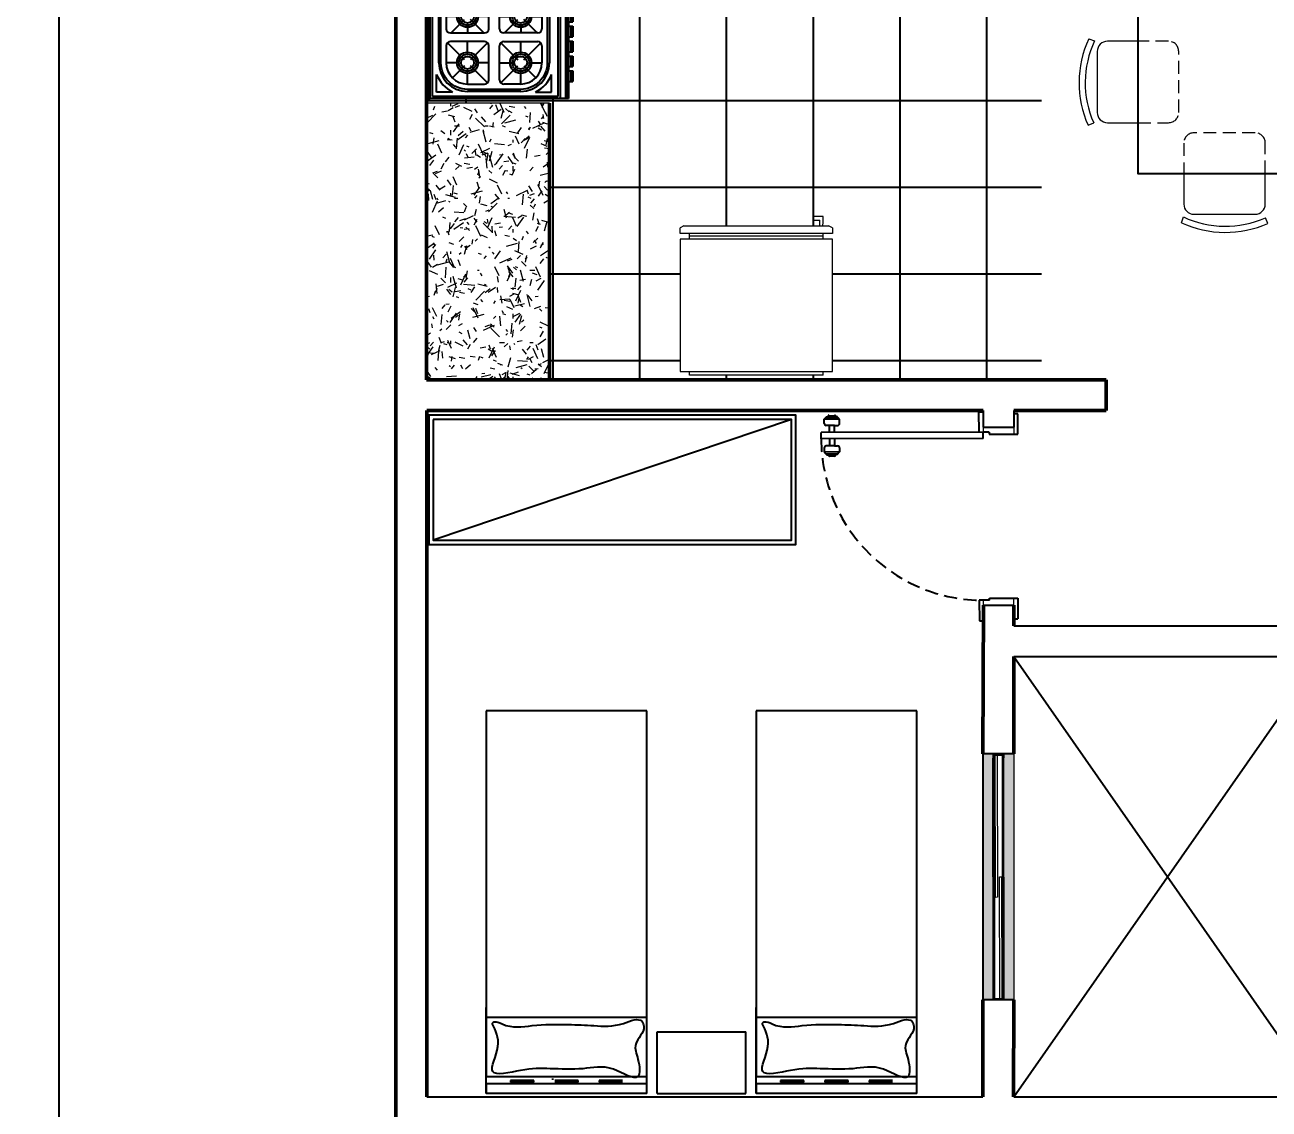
# Model space of a CAD drawing. Header units: centimetres. Extents: x -48696 to 156237, y -5617 to 29024.
# Drawn here: x 87753 to 88360, y 13308 to 13838 of the extents above; entities that cross this region are included whole.
import ezdxf

# ---------------------------------------------------------------- set-up
doc = ezdxf.new("R2010")
doc.units = ezdxf.units.CM
doc.linetypes.add('HIDDEN', pattern=[9.525, 6.35, -3.175])
for name, color, linetype in [('01', 1, 'Continuous'), ('ACESSORIOS', 2, 'Continuous'), ('COZINHA', 2, 'Continuous'), ('Hachuria - Moveis', 1, 'Continuous'), ('PAREDES', 5, 'Continuous'), ('Piso', 55, 'Continuous'), ('PN010', 1, 'Continuous'), ('PORTAS', 3, 'Continuous'), ('Portas-Projeção', 55, 'HIDDEN')]:
    doc.layers.add(name, color=color, linetype=linetype)
for name, color, linetype, lineweight in [('Hachura', 1, 'Continuous', 9), ('Moveis', 1, 'Continuous', 9), ('Parede Baixa', 5, 'Continuous', 50), ('Pilares Sub-solo', 7, 'Continuous', 70), ('Pisos Externos', 15, 'Continuous', 9), ('Portas - Janelas', 2, 'Continuous', 20)]:
    doc.layers.add(name, color=color, linetype=linetype, lineweight=lineweight)
doc.styles.add('Valéria', font='romantic.ttf', dxfattribs={"height": 10})
doc.dimstyles.new('Cota - 50', dxfattribs={"dimtxt": 10, "dimasz": 5, "dimexe": 10, "dimexo": 20, "dimgap": 5, "dimtad": 1, "dimtxsty": 'Valéria', "dimblk": 'DOT', "dimcen": 0, "dimclrd": 12, "dimclre": 12, "dimclrt": 2, "dimazin": 2, "dimtfac": 1, "dimtix": 1, "dimtmove": 0, "dimatfit": 3, "dimldrblk": 'DOT', "dimfxl": 1, "dimarcsym": 0})

# ---------------------------------------------------------------- blocks, each defined once
blk = doc.blocks.new('6-PL')
at = {"layer": 'COZINHA'}
h = blk.add_hatch(color=1, dxfattribs=at)
h.dxf.hatch_style = 1
h.paths.add_polyline_path([(-69, -3), (-69, -4), (-64, -4), (-64, -3)])
h.paths.add_polyline_path([(-17, -3), (-17, -4), (-12, -4), (-12, -3)])
at = {"layer": 'COZINHA', "color": 15}
for p, q in [((-79, -3), (-69, -3)), ((-79, -3), (-79, -4)), ((-64, -3), (-17, -3)), ((-12, -3), (-2, -3)), ((-2, -3), (-2, -4)), ((-76, -7), (-67.64, -7)), ((-76, -14.51), (-76, -7)), ((-5, -7), (-13.36, -7)), ((-5, -14.51), (-5, -7)), ((-76, -53.49), (-76, -61)), ((-5, -53.49), (-5, -61)), ((-76, -61), (-67.64, -61)), ((-5, -61), (-13.36, -61)), ((-2, -67.5), (-79, -67.5)), ((-2, -68.5), (-79, -68.5))]:
    blk.add_line(p, q, dxfattribs=at)
at = {"layer": 'COZINHA', "color": 1}
for p, q in [((-79, -4), (-2, -4)), ((-78, -5), (-3, -5)), ((-78, -64), (-78, -5)), ((-69, -3), (-64, -3)), ((-69, -3), (-69, -4)), ((-64, -3), (-64, -4)), ((-17, -3), (-12, -3)), ((-17, -3), (-17, -4)), ((-12, -3), (-12, -4)), ((-3, -5), (-3, -64)), ((-62.17, -8), (-18.83, -8)), ((-62.17, -17.5), (-62.17, -11.5)), ((-54.17, -11.5), (-62.17, -11.5)), ((-34.83, -11.5), (-46.17, -11.5)), ((-40.5, -17.5), (-40.5, -11.5)), ((-26.83, -11.5), (-18.83, -11.5)), ((-18.83, -17.5), (-18.83, -11.5)), ((-63.58, -20.09), (-69.24, -14.43)), ((-60.75, -20.09), (-52.75, -12.09)), ((-52.17, -29.5), (-52.17, -13.5)), ((-48.17, -13.5), (-48.17, -29.5)), ((-48.17, -13.83), (-41.91, -20.09)), ((-32.83, -13.83), (-39.09, -20.09)), ((-32.83, -29.5), (-32.83, -13.5)), ((-28.83, -29.5), (-28.83, -13.5)), ((-20.25, -20.09), (-28.25, -12.09)), ((-17.42, -20.09), (-11.76, -14.43)), ((-75.67, -46.5), (-75.67, -21.5)), ((-72.17, -21.5), (-72.17, -29.5)), ((-72.17, -21.5), (-66.17, -21.5)), ((-71.58, -30.91), (-63.58, -22.91)), ((-52.75, -30.91), (-60.75, -22.91)), ((-58.17, -21.5), (-52.17, -21.5)), ((-44.5, -21.5), (-48.17, -21.5)), ((-48.17, -29.17), (-41.91, -22.91)), ((-32.83, -29.17), (-39.09, -22.91)), ((-32.83, -21.5), (-36.5, -21.5)), ((-22.83, -21.5), (-28.83, -21.5)), ((-28.25, -30.91), (-20.25, -22.91)), ((-9.42, -30.91), (-17.42, -22.91)), ((-8.83, -21.5), (-14.83, -21.5)), ((-8.83, -21.5), (-8.83, -29.5)), ((-5.33, -21.5), (-5.33, -46.5)), ((-62.17, -31.5), (-62.17, -25.5)), ((-40.5, -31.5), (-40.5, -25.5)), ((-18.83, -31.5), (-18.83, -25.5)), ((-70.17, -31.5), (-54.17, -31.5)), ((-46.17, -31.5), (-34.83, -31.5)), ((-10.83, -31.5), (-26.83, -31.5)), ((-72.17, -46.5), (-72.17, -38.5)), ((-71.58, -37.09), (-63.58, -45.09)), ((-70.17, -36.5), (-54.17, -36.5)), ((-62.17, -36.5), (-62.17, -42.5)), ((-52.75, -37.09), (-60.75, -45.09)), ((-52.17, -38.5), (-52.17, -54.5)), ((-48.17, -54.5), (-48.17, -38.5)), ((-48.17, -38.83), (-41.91, -45.09)), ((-46.17, -36.5), (-34.83, -36.5)), ((-40.5, -36.5), (-40.5, -42.5)), ((-32.83, -38.83), (-39.09, -45.09)), ((-32.83, -38.5), (-32.83, -54.5)), ((-28.83, -38.5), (-28.83, -54.5)), ((-28.25, -37.09), (-20.25, -45.09)), ((-10.83, -36.5), (-26.83, -36.5)), ((-18.83, -36.5), (-18.83, -42.5)), ((-9.42, -37.09), (-17.42, -45.09)), ((-8.83, -46.5), (-8.83, -38.5)), ((-72.17, -46.5), (-66.17, -46.5)), ((-58.17, -46.5), (-52.17, -46.5)), ((-44.5, -46.5), (-48.17, -46.5)), ((-32.83, -46.5), (-36.5, -46.5)), ((-22.83, -46.5), (-28.83, -46.5)), ((-8.83, -46.5), (-14.83, -46.5)), ((-63.58, -47.91), (-69.24, -53.57)), ((-62.17, -50.5), (-62.17, -56.5)), ((-60.75, -47.91), (-52.75, -55.91)), ((-48.17, -54.17), (-41.91, -47.91)), ((-40.5, -50.5), (-40.5, -56.5)), ((-32.83, -54.17), (-39.09, -47.91)), ((-20.25, -47.91), (-28.25, -55.91)), ((-18.83, -50.5), (-18.83, -56.5)), ((-17.42, -47.91), (-11.76, -53.57)), ((-54.17, -56.5), (-62.17, -56.5)), ((-34.83, -56.5), (-46.17, -56.5)), ((-26.83, -56.5), (-18.83, -56.5)), ((-3, -64), (-78, -64)), ((-18.83, -60), (-62.17, -60)), ((-66, -70), (-71, -70)), ((-59, -70), (-64, -70)), ((-52, -70), (-57, -70)), ((-45, -70), (-50, -70)), ((-38, -70), (-43, -70)), ((-31, -70), (-36, -70)), ((-15, -70), (-10, -70))]:
    blk.add_line(p, q, dxfattribs=at)
at = {"layer": 'COZINHA', "color": 2}
for p, q in [((-79, -69), (-79, -4)), ((-2, -4), (-2, -69)), ((-2, -65), (-79, -65)), ((-2, -69), (-79, -69)), ((-71, -69), (-71, -71)), ((-66, -69), (-66, -71)), ((-64, -69), (-64, -71)), ((-64, -69), (-64, -71)), ((-59, -69), (-59, -71)), ((-57, -69), (-57, -71)), ((-52, -69), (-52, -71)), ((-50, -69), (-50, -71)), ((-45, -69), (-45, -71)), ((-43, -69), (-43, -71)), ((-38, -69), (-38, -71)), ((-36, -69), (-36, -71)), ((-31, -69), (-31, -71)), ((-15, -69), (-15, -71)), ((-10, -69), (-10, -71)), ((-66, -71), (-71, -71)), ((-59, -71), (-64, -71)), ((-52, -71), (-57, -71)), ((-45, -71), (-50, -71)), ((-38, -71), (-43, -71)), ((-31, -71), (-36, -71)), ((-15, -71), (-10, -71))]:
    blk.add_line(p, q, dxfattribs=at)
at = {"layer": 'COZINHA', "color": 15}
blk.add_lwpolyline([(-62.17, -59, -0.414214), (-74.67, -46.5), (-74.67, -21.5, -0.414214), (-62.17, -9), (-18.83, -9, -0.414214), (-6.33, -21.5), (-6.33, -46.5, -0.414214), (-18.83, -59)], format="xyb", close=True, dxfattribs=at)
for centre in [(-62.17, -21.5), (-40.5, -21.5), (-18.83, -21.5), (-62.17, -46.5), (-40.5, -46.5), (-18.83, -46.5)]:
    blk.add_circle(centre, 5, dxfattribs=at)
at = {"layer": 'COZINHA', "color": 1}
for centre, radius in [((-62.17, -21.5), 4), ((-40.5, -21.5), 4), ((-18.83, -21.5), 4), ((-62.17, -21.5), 3), ((-40.5, -21.5), 3), ((-18.83, -21.5), 3), ((-62.17, -46.5), 4), ((-62.17, -46.5), 3), ((-40.5, -46.5), 4), ((-40.5, -46.5), 3), ((-18.83, -46.5), 4), ((-18.83, -46.5), 3)]:
    blk.add_circle(centre, radius, dxfattribs=at)
at = {"layer": 'COZINHA', "color": 15}
for centre, start, end in [((-62.17, -21.5), 110.69354, 153.18568), ((-18.83, -21.5), 26.81432, 69.30646), ((-62.17, -46.5), 206.81432, 249.30646), ((-18.83, -46.5), 290.69354, 333.18568)]:
    blk.add_arc(centre, 15.5, start, end, dxfattribs=at)
at = {"layer": 'COZINHA', "color": 1}
for centre, radius, start, end in [((-62.17, -21.5), 13.5, 90, 180), ((-62.17, -21.5), 10, 90, 180), ((-54.17, -13.5), 2, 0, 90), ((-46.17, -13.5), 2, 90, 180), ((-34.83, -13.5), 2, 0, 90), ((-26.83, -13.5), 2, 90, 180), ((-18.83, -21.5), 13.5, 0, 90), ((-18.83, -21.5), 10, 0, 90), ((-70.17, -29.5), 2, 180, 270), ((-54.17, -29.5), 2, 270, 0), ((-46.17, -29.5), 2, 180, 270), ((-34.83, -29.5), 2, 270, 0), ((-26.83, -29.5), 2, 180, 270), ((-10.83, -29.5), 2, 270, 0), ((-70.17, -38.5), 2, 90, 180), ((-54.17, -38.5), 2, 0, 90), ((-46.17, -38.5), 2, 90, 180), ((-34.83, -38.5), 2, 0, 90), ((-26.83, -38.5), 2, 90, 180), ((-10.83, -38.5), 2, 0, 90), ((-62.17, -46.5), 13.5, 180, 270), ((-62.17, -46.5), 10, 180, 270), ((-18.83, -46.5), 13.5, 270, 0), ((-18.83, -46.5), 10, 270, 0), ((-54.17, -54.5), 2, 270, 0), ((-46.17, -54.5), 2, 180, 270), ((-34.83, -54.5), 2, 270, 0), ((-26.83, -54.5), 2, 180, 270)]:
    blk.add_arc(centre, radius, start, end, dxfattribs=at)
blk = doc.blocks.new('Fogão 6 Planta 04')
at = {"layer": 'PAREDES', "xscale": -1}
blk.add_blockref('6-PL', (340.76, 314.37), dxfattribs=at)
blk = doc.blocks.new('gel')
at = {"layer": 'Hachura'}
for p, q in [((33208.79, 7048.49), (33127.79, 7048.49)), ((33127.79, 7048.49), (33127.79, 6977.99)), ((33132.79, 7050.49), (33203.79, 7050.49)), ((33132.79, 7050.49), (33132.79, 7048.49)), ((33203.79, 7050.49), (33203.79, 7048.49)), ((33208.79, 7039.49), (33208.79, 7048.49)), ((33208.79, 6977.99), (33208.79, 7039.49)), ((33127.79, 6977.99), (33132.79, 6977.99)), ((33127.79, 6971.99), (33127.79, 6974.99)), ((33127.79, 6974.99), (33208.79, 6974.99)), ((33132.79, 6977.99), (33203.79, 6977.99)), ((33132.79, 6977.99), (33132.79, 6974.99)), ((33132.79, 6976.49), (33203.79, 6976.49)), ((33203.79, 6977.99), (33208.79, 6977.99)), ((33203.79, 6977.99), (33203.79, 6974.99)), ((33208.79, 6974.99), (33208.79, 6971.99)), ((33127.79, 6971.99), (33129.79, 6970.99)), ((33206.79, 6970.99), (33129.79, 6970.99)), ((33132.79, 6965.99), (33137.79, 6965.99)), ((33134.51, 6970.99), (33134.51, 6967.99)), ((33137.79, 6967.99), (33134.51, 6967.99)), ((33137.79, 6967.99), (33137.79, 6965.99)), ((33206.79, 6970.99), (33208.79, 6971.99))]:
    blk.add_line(p, q, dxfattribs=at)
blk.add_lwpolyline([(33132.81, 6970.99), (33132.79, 6968.99), (33132.79, 6965.99)], dxfattribs=at)
blk = doc.blocks.new('_Dot')
at = {"color": 0, "linetype": 'ByBlock', "lineweight": -2}
blk.add_line((-0.5, 0), (-1, 0), dxfattribs=at)
at = {"color": 0, "linetype": 'ByBlock', "const_width": 0.5}
blk.add_lwpolyline([(-0.25, 0, 1), (0.25, 0, 1)], format="xyb", close=True, dxfattribs=at)
blk = doc.blocks.new('*D1523')
at = {"color": 12, "lineweight": -2, "transparency": 16777216}
for p, q in [((87914.36, 14431.46), (87760.1, 14431.46)), ((87770.1, 11935.91), (87770.1, 14426.46)), ((87905.4, 11930.91), (87760.1, 11930.91))]:
    blk.add_line(p, q, dxfattribs=at)
at = {"layer": 'Defpoints', "color": 0, "transparency": 16777216}
for p in [(87770.1, 14431.46), (87934.36, 14431.46), (87925.4, 11930.91)]:
    blk.add_point(p, dxfattribs=at)
at = {"color": 12, "lineweight": -2, "transparency": 16777216, "xscale": 5, "yscale": 5, "zscale": 5}
for p, rotation in [((87770.1, 14431.46), 90), ((87770.1, 11930.91), 270)]:
    blk.add_blockref('_Dot', p, dxfattribs=dict(at, rotation=rotation))
at = {"color": 2, "transparency": 16777216, "insert": (87759.91, 13181.19), "char_height": 10, "attachment_point": 5, "rotation": 90, "style": 'Valéria'}
blk.add_mtext('2500', dxfattribs=at)
blk = doc.blocks.new('cad')
at = {"layer": 'Moveis', "linetype": 'HIDDEN'}
for p, q in [((48722.25, 6110.68), (48722.25, 6095.68)), ((48757.25, 6115.68), (48727.25, 6115.68)), ((48762.25, 6095.68), (48762.25, 6110.68))]:
    blk.add_line(p, q, dxfattribs=at)
at = {"layer": 'Moveis'}
for p, q in [((48722.25, 6095.68), (48722.25, 6080.68)), ((48762.25, 6080.68), (48762.25, 6095.68)), ((48721.06, 6071.53), (48722.05, 6074.38)), ((48727.25, 6075.68), (48757.25, 6075.68)), ((48763.54, 6071.19), (48762.31, 6073.93))]:
    blk.add_line(p, q, dxfattribs=at)
at = {"layer": 'Moveis', "linetype": 'HIDDEN'}
for centre, start, end in [((48727.25, 6110.68), 90, 180), ((48757.25, 6110.68), 0, 90)]:
    blk.add_arc(centre, 5, start, end, dxfattribs=at)
at = {"layer": 'Moveis'}
for centre, radius, start, end in [((48727.25, 6080.68), 5, 180, 270), ((48757.25, 6080.68), 5, 270, 0), ((48742.67, 6118.15), 48.39, 244.77162, 293.94946), ((48742.67, 6118.15), 51.39, 245.13103, 293.96091)]:
    blk.add_arc(centre, radius, start, end, dxfattribs=at)

msp = doc.modelspace()

# ---------------------------------------------------------------- hatches: boundary and pattern name
at = {"layer": 'Hachura', "transparency": 33554687}
h = msp.add_hatch(dxfattribs=at)
h.set_pattern_fill('TEXTURED', color=55, scale=40, angle=270, pattern_type=2)
h.set_pattern_definition([(270, (104620.072, 654.597), (30.4, -17.6), [1.6, -26.8, 1.2, -11.6, 2.4, -28.4]), (275, (104634.472, 672.597), (31.09103, -15.750172), [3.2, -26.8, 2.4, -11.6, 4.8, -28.4]), (280, (104636.472, 662.197), (38.045905, -10.75682), [2.8, -6.8, 3.6, -21.2, 2, -26.4]), (285, (104640.072, 669.397), (35.95474, -9.00093), [5.6, -6.8, 6, -21.2, 4.4, -26.4]), (290, (104623.672, 666.197), (29.4635, -17.796127), [3.2, -22, 2.8, -16.4, 2, -12.8]), (295, (104618.072, 660.597), (29.161135, -19.944628), [4.4, -22, 5.6, -16.4, 4.8, -12.8]), (300, (104621.272, 654.597), (33.873582, 2.929234), [2, -13.2, 1.6, -19.6, 1.2, -26]), (305, (104606.872, 672.597), (39.68401, -2.976477), [4.4, -13.2, 3.2, -19.6, 2.4, -26]), (310, (104630.072, 665.797), (28.84938, -4.511456), [1.6, -17.6, 1.2, -11.2, 3.2, -20.4]), (315, (104615.672, 665.797), (39.315137, 8.20244), [3.2, -17.6, 2.4, -11.2, 6, -20.4]), (320, (104615.672, 659.797), (31.431133, 10.699715), [0.8, -14.8, 2, -24.4, 2.4, -12.4]), (330, (104618.472, 658.597), (29.827688, 13.26307), [2, -16.4, 0.8, -19.2, 1.6, -14.8]), (335, (104618.472, 672.997), (41.609064, 9.726552), [4.4, -16.4, 1.6, -19.2, 3.2, -14.8]), (340, (104613.672, 662.997), (28.744913, 14.652303), [1.2, -7.6, 2.4, -12.8, 1.6, -17.6]), (345, (104610.072, 677.397), (31.08549, 31.01116), [2.4, -7.6, 4.8, -12.8, 3.2, -17.6]), (350, (104637.272, 660.997), (21.962593, 27.808713), [2.8, -17.6, 1.2, -20.8, 2.4, -19.6]), (355, (104608.472, 657.397), (19.76909, 33.20336), [5.6, -17.6, 2.4, -20.8, 4.8, -19.6]), (360, (104620.072, 658.597), (14.8, 35.2), [2.4, -12.4, 1.6, -24.4, 0.8, -24.8]), (5, (104634.472, 672.997), (26.021003, 37.611), [4.8, -12.4, 1.6, -24.4, 1.6, -24.8]), (10, (104632.472, 664.997), (19.352705, 33.06286), [2.8, -15.6, 2.4, -12.8, 2.8, -29.2]), (15, (104639.672, 657.797), (16.397444, 34.623746), [5.6, -15.6, 4.8, -12.8, 5.6, -29.2]), (20, (104609.672, 667.797), (10.892152, 32.058712), [3.2, -10.4, 1.6, -21.2, 2.4, -23.2]), (25, (104609.672, 646.197), (8.056603, 32.886033), [6, -10.4, 3.2, -21.2, 4.8, -23.2]), (30, (104614.472, 678.597), (3.79897, 38.219993), [2, -26.8, 2.4, -12.4, 2.8, -16.4]), (35, (104618.072, 674.997), (1.337493, 43.41948), [4.4, -26.8, 4.8, -12.4, 5.6, -16.4]), (40, (104605.672, 669.797), (9.502144, 37.21437), [1.2, -8.8, 1.6, -17.2, 3.2, -22.4]), (45, (104609.272, 666.197), (6.22254, 42.992092), [2.4, -8.8, 3.2, -17.2, 6, -22.4]), (50, (104637.672, 681.797), (-4.560758, 29.412914), [2.4, -14.4, 2.8, -12.4, 1.6, -16.8]), (55, (104612.472, 665.797), (-10.055855, 30.968367), [4.8, -14.4, 5.6, -12.4, 3.2, -16.8]), (60, (104603.272, 648.597), (-16.1023, 27.309996), [1.6, -11.2, 3.2, -24.8, 2.8, -22.8]), (65, (104625.272, 652.197), (-13.856973, 35.59079), [3.2, -11.2, 6, -24.8, 5.6, -22.8]), (70, (104625.672, 674.997), (-21.65716, 31.720143), [2.4, -16.8, 2, -15.2, 1.6, -24.4]), (75, (104611.272, 678.597), (-26.884924, 34.120974), [4.8, -16.8, 4.4, -15.2, 3.2, -24.4]), (80, (104616.072, 672.597), (-22.549755, 28.75254), [3.6, -13.2, 2.4, -18, 3.2, -17.6]), (85, (104634.072, 654.597), (-32.1425, 27.30531), [4.4, -13.2, 4.8, -18, 5.2, -17.6])])
h.paths.add_polyline_path([(88009.27935, 13799.30399), (87949.27935, 13799.30399), (87949.27935, 13664.3754), (88009.24011, 13664.3754)])
at = {"layer": 'Piso'}
h = msp.add_hatch(dxfattribs=at)
h.set_pattern_fill('ANSI37', color=256, scale=13.33333, angle=45)
h.paths.add_polyline_path([(88249.33608, 13994.37835), (88239.33608, 13994.37835), (88239.33608, 13994.38644), (88230.34988, 13994.39692), (88230.34974, 13994.28075), (88229.34974, 13994.28192), (88229.34988, 13994.39809), (88159.33608, 13994.78763), (88159.33608, 13994.47663), (88143.2861, 13994.47663), (88143.2861, 13934.46558), (88009.31865, 13934.46558), (88009.30411, 13884.46558), (87949.30411, 13884.46558), (87949.27935, 13799.30399), (88009.27935, 13799.30399), (88009.24011, 13664.3754), (88249.33608, 13664.3754)])
h.paths.add_polyline_path([(88020.63928, 13846.24091), (88018.56328, 13846.24091), (88018.56328, 13844.16491), (88020.63928, 13844.16491), (88020.63928, 13838.97491), (88018.56328, 13838.97491), (88018.56328, 13836.89891), (88020.63928, 13836.89891), (88020.63928, 13831.70891), (88018.56328, 13831.70891), (88018.56328, 13829.63291), (88020.63928, 13829.63291), (88020.63928, 13824.44291), (88018.56328, 13824.44291), (88018.56328, 13822.36691), (88020.63928, 13822.36691), (88020.63928, 13817.17691), (88018.56328, 13817.17691), (88018.56328, 13815.10091), (88020.63928, 13815.10091), (88020.63928, 13809.91091), (88018.56328, 13809.91091), (88018.56328, 13801.60691), (87951.09328, 13801.60691), (87950.05528, 13801.60691), (87950.05528, 13811.98691), (87950.05528, 13817.17691), (87950.05528, 13865.96291), (87950.05528, 13871.15291), (87950.05528, 13881.53291), (87951.09328, 13881.53291), (88018.56328, 13881.53291), (88018.56328, 13873.22891), (88020.63928, 13873.22891), (88020.63928, 13868.03891), (88018.56328, 13868.03891), (88018.56328, 13851.43091), (88020.63928, 13851.43091)], flags=16)
h.paths.add_polyline_path([(88013.37328, 13802.64491), (87952.13128, 13802.64491), (87952.13128, 13880.49491), (88013.37328, 13880.49491)], flags=0)
h.paths.add_polyline_path([(88009.22128, 13819.07991, -0.414213562), (87995.20828, 13805.06691), (87969.25828, 13805.06691, -0.414213562), (87955.24528, 13819.07991), (87955.24528, 13864.05991, -0.414213562), (87969.25828, 13878.07291), (87995.20828, 13878.07291, -0.414213562), (88009.22128, 13864.05991)], flags=0)
h.paths.add_polyline_path([(88008.18328, 13819.07991, -0.414213562), (87995.20828, 13806.10491), (87969.25828, 13806.10491, -0.414213562), (87956.28328, 13819.07991), (87956.28328, 13864.05991, -0.414213562), (87969.25828, 13877.03491), (87995.20828, 13877.03491, -0.414213562), (88008.18328, 13864.05991)], flags=0)
h.paths.add_polyline_path([(88010.25928, 13869.74527, 0.187561065), (88002.46603, 13878.41891), (88010.25928, 13878.41891)], flags=0)
h.paths.add_polyline_path([(88005.58828, 13847.45191), (88005.58828, 13835.68791, -0.414213562), (88003.51228, 13833.61191), (87986.90428, 13833.61191, -0.414213562), (87984.82828, 13835.68791), (87984.82828, 13847.45191, -0.414213562), (87986.90428, 13849.52791), (88003.51228, 13849.52791, -0.414213562)], flags=0)
h.paths.add_polyline_path([(88000.39828, 13841.56991, -1), (87990.01828, 13841.56991, -1)], flags=0)
h.paths.add_polyline_path([(87999.36028, 13841.56991, -1), (87991.05628, 13841.56991, -1)], flags=0)
h.paths.add_polyline_path([(88005.58828, 13855.75591, -0.414213562), (88003.51228, 13853.67991), (87986.90428, 13853.67991, -0.414213562), (87984.82828, 13855.75591), (87984.82828, 13872.36391, -0.414213562), (87986.90428, 13874.43991), (87995.20828, 13874.43991, -0.414213562), (88005.58828, 13864.05991)], flags=0)
h.paths.add_polyline_path([(87990.01828, 13864.05991, -1), (88000.39828, 13864.05991, -1)], flags=0)
h.paths.add_polyline_path([(87991.05628, 13864.05991, -1), (87999.36028, 13864.05991, -1)], flags=0)
h.paths.add_polyline_path([(87992.09428, 13864.05991, -1), (87998.32228, 13864.05991, -1)], flags=0)
h.paths.add_polyline_path([(88010.25928, 13813.39455), (88010.25928, 13804.72091), (88002.46603, 13804.72091, 0.187561065)], flags=0)
h.paths.add_polyline_path([(88005.58828, 13827.38391), (88005.58828, 13819.07991, -0.414213562), (87995.20828, 13808.69991), (87986.90428, 13808.69991, -0.414213562), (87984.82828, 13810.77591), (87984.82828, 13827.38391, -0.414213562), (87986.90428, 13829.45991), (88003.51228, 13829.45991, -0.414213562)], flags=0)
h.paths.add_polyline_path([(88000.39828, 13819.07991, -1), (87990.01828, 13819.07991, -1)], flags=0)
h.paths.add_polyline_path([(87999.36028, 13819.07991, -1), (87991.05628, 13819.07991, -1)], flags=0)
h.paths.add_polyline_path([(87998.32228, 13819.07991, -1), (87992.09428, 13819.07991, -1)], flags=0)
h.paths.add_polyline_path([(87998.32228, 13841.56991, -1), (87992.09428, 13841.56991, -1)], flags=0)
h.paths.add_polyline_path([(88138.10007, 13744.02005), (88142.68341, 13744.02005), (88142.68341, 13741.27005), (88142.66746, 13739.43672), (88145.43341, 13739.43672), (88147.26674, 13738.52005), (88147.26674, 13735.77005), (88142.68341, 13735.77005), (88142.68341, 13733.02005), (88147.26674, 13733.02005), (88147.26674, 13668.39505), (88142.68341, 13668.39505), (88142.68341, 13666.56172), (88077.60007, 13666.56172), (88077.60007, 13668.39505), (88073.01674, 13668.39505), (88073.01674, 13676.64505), (88073.01674, 13733.02005), (88077.60007, 13733.02005), (88077.60007, 13735.77005), (88073.01674, 13735.77005), (88073.01674, 13738.52005), (88074.85007, 13739.43672), (88141.11151, 13739.43672), (88141.11151, 13742.18672), (88138.10007, 13742.18672)], flags=16)
h.paths.add_polyline_path([(87979.63828, 13847.45191), (87979.63828, 13835.68791, -0.414213562), (87977.56228, 13833.61191), (87960.95428, 13833.61191, -0.414213562), (87958.87828, 13835.68791), (87958.87828, 13847.45191, -0.414213562), (87960.95428, 13849.52791), (87977.56228, 13849.52791, -0.414213562)], flags=0)
h.paths.add_polyline_path([(87974.44828, 13841.56991, -1), (87964.06828, 13841.56991, -1)], flags=0)
h.paths.add_polyline_path([(87973.41028, 13841.56991, -1), (87965.10628, 13841.56991, -1)], flags=0)
h.paths.add_polyline_path([(87979.63828, 13855.75591, -0.414213562), (87977.56228, 13853.67991), (87960.95428, 13853.67991, -0.414213562), (87958.87828, 13855.75591), (87958.87828, 13864.05991, -0.414213562), (87969.25828, 13874.43991), (87977.56228, 13874.43991, -0.414213562), (87979.63828, 13872.36391)], flags=0)
h.paths.add_polyline_path([(87964.06828, 13864.05991, -1), (87974.44828, 13864.05991, -1)], flags=0)
h.paths.add_polyline_path([(87965.10628, 13864.05991, -1), (87973.41028, 13864.05991, -1)], flags=0)
h.paths.add_polyline_path([(87966.14428, 13864.05991, -1), (87972.37228, 13864.05991, -1)], flags=0)
h.paths.add_polyline_path([(87979.63828, 13827.38391), (87979.63828, 13810.77591, -0.414213562), (87977.56228, 13808.69991), (87969.25828, 13808.69991, -0.414213562), (87958.87828, 13819.07991), (87958.87828, 13827.38391, -0.414213562), (87960.95428, 13829.45991), (87977.56228, 13829.45991, -0.414213562)], flags=0)
h.paths.add_polyline_path([(87974.44828, 13819.07991, -1), (87964.06828, 13819.07991, -1)], flags=0)
h.paths.add_polyline_path([(87973.41028, 13819.07991, -1), (87965.10628, 13819.07991, -1)], flags=0)
h.paths.add_polyline_path([(87972.37228, 13819.07991, -1), (87966.14428, 13819.07991, -1)], flags=0)
h.paths.add_polyline_path([(87972.37228, 13841.56991, -1), (87966.14428, 13841.56991, -1)], flags=0)
h.paths.add_polyline_path([(87962.00052, 13878.41891, 0.187561065), (87954.20728, 13869.74527), (87954.20728, 13878.41891)], flags=0)
h.paths.add_polyline_path([(87962.00052, 13804.72091), (87954.20728, 13804.72091), (87954.20728, 13813.39455, 0.187561065)], flags=0)
at = {"layer": 'Pisos Externos'}
h = msp.add_hatch(dxfattribs=at)
h.set_pattern_fill('AR-SAND', color=256, scale=0.05, angle=225.08857545)
h.set_pattern_definition([(262.5885755, (95098.112, -50698.0332), (1.78949214, -1.67100301), [0, -1.9304, 0, -2.159, 0, -2.06375]), (232.5885755, (95098.112, -50698.033), (0.95142842, -4.12219834), [0, -1.0414, 0, -1.7399, 0, -0.66675]), (192.5885755, (95099.2148, -50696.9269), (-2.78716461, -2.80597368), [0, -0.635, 0, -2.286, 0, -2.9845]), (182.5885755, (95099.2148, -50696.927), (-1.90601143, -3.49070464), [0, -0.3175, 0, -1.4986, 0, -1.7145])])
h.paths.add_polyline_path([(88220.70834, 13481.7679), (88220.89385, 13361.76804), (88225.89384, 13361.77577), (88225.89075, 13363.77577), (88225.71142, 13479.77563), (88225.70833, 13481.77562)])
h.paths.add_polyline_path([(88230.70833, 13481.78335), (88230.71142, 13479.78336), (88230.89075, 13363.7835), (88230.89384, 13361.7835), (88235.89383, 13361.79123), (88235.70832, 13481.79108)])

# ---------------------------------------------------------------- linework, layer by layer
at = {"color": 5}
for p, q in [((88220.77229, 13649.3754), (88220.77229, 13641.27746)), ((88235.77229, 13649.3754), (88235.77229, 13641.27746)), ((88220.76997, 13641.29398), (88235.77229, 13641.28962)), ((88220.77229, 13554.29398), (88235.70832, 13554.28964)), ((88220.76939, 13544.29398), (88220.77229, 13544.29398)), ((88235.70832, 13544.28964), (88385.70832, 13544.24602)), ((88220.76502, 13529.29398), (88220.77229, 13529.29398)), ((88235.70832, 13529.28963), (88385.70832, 13529.24602)), ((88235.70832, 13481.79108), (88220.67733, 13481.7936)), ((88235.68822, 13361.79109), (88220.67733, 13361.7936)), ((87949.35064, 13314.46555), (88220.70832, 13314.38664)), ((88235.70832, 13314.38413), (88385.7057, 13314.34051))]:
    msp.add_line(p, q, dxfattribs=at)
at = {"layer": '01'}
for p, q in [((88061.74219, 13346.07524), (88105.05685, 13346.07524)), ((88061.74219, 13316.07524), (88105.05685, 13316.07524))]:
    msp.add_line(p, q, dxfattribs=at)
at = {"layer": 'ACESSORIOS'}
for p, q in [((88218.7586, 13648.74325), (88220.77229, 13648.74325)), ((88237.7604, 13647.76886), (88235.77229, 13647.76886))]:
    msp.add_line(p, q, dxfattribs=at)
at = {"layer": 'Hachura'}
for points in [[(88227.7091, 13481.27872), (88227.81655, 13411.7788), (88226.81655, 13411.77725), (88226.7091, 13481.27717)], [(88228.89307, 13362.28041), (88228.80108, 13421.78033), (88229.80108, 13421.78188)], [(88229.80108, 13421.78188), (88229.89307, 13362.28195)]]:
    msp.add_lwpolyline(points, dxfattribs=at)
at = {"layer": 'Hachuria - Moveis'}
for p, q in [((87978.3663, 13502.74256), (87978.34325, 13324.25703)), ((88056.7663, 13502.73241), (87978.3663, 13502.74256)), ((88056.74219, 13316.07589), (88056.7663, 13502.73241)), ((88110.08029, 13502.74191), (88110.05724, 13324.25638)), ((88188.48029, 13502.73176), (88110.08029, 13502.74191)), ((88188.45618, 13316.07524), (88188.48029, 13502.73176)), ((88225.70833, 13481.77562), (88225.71142, 13479.77563)), ((88226.2091, 13481.2764), (88230.2091, 13481.28258)), ((88226.2091, 13481.2764), (88226.21142, 13479.7764)), ((88230.2091, 13481.28258), (88230.21142, 13479.78258)), ((88230.70833, 13481.78335), (88230.71142, 13479.78336)), ((88226.21142, 13479.7764), (88225.71142, 13479.77563)), ((88230.21142, 13479.78258), (88230.71142, 13479.78336)), ((88226.39075, 13363.77654), (88225.89075, 13363.77577)), ((88225.89384, 13361.77577), (88225.89075, 13363.77577)), ((88226.39307, 13362.27654), (88226.39075, 13363.77654)), ((88226.39307, 13362.27654), (88230.39307, 13362.28272)), ((88230.39075, 13363.78272), (88230.89075, 13363.7835)), ((88230.39307, 13362.28272), (88230.39075, 13363.78272)), ((88230.89384, 13361.7835), (88230.89075, 13363.7835)), ((87978.34286, 13316.07589), (87978.34286, 13358.07589)), ((87978.34709, 13353.32524), (88056.747, 13353.31738)), ((88110.05685, 13316.07524), (88110.05685, 13358.07524)), ((88110.06108, 13353.32459), (88188.46099, 13353.31673)), ((88061.74219, 13316.07524), (88061.74607, 13346.07524)), ((88105.05685, 13316.07524), (88105.05685, 13346.07524)), ((87978.34325, 13320.73393), (87978.3437, 13324.25703)), ((88056.74371, 13324.25703), (87978.3437, 13324.25703)), ((88110.05724, 13320.73329), (88110.0577, 13324.25638)), ((88188.4577, 13324.25638), (88110.0577, 13324.25638)), ((87978.34325, 13320.73393), (87978.34286, 13316.07589)), ((88056.74325, 13320.73393), (87978.34325, 13320.73393)), ((88001.62025, 13322.31035), (87990.15527, 13322.31035)), ((88001.62025, 13321.65188), (87990.15527, 13321.65188)), ((88023.27619, 13322.31035), (88011.81122, 13322.31035)), ((88023.27619, 13321.65188), (88011.81122, 13321.65188)), ((88044.9322, 13322.31035), (88033.46723, 13322.31035)), ((88044.9322, 13321.65188), (88033.46723, 13321.65188)), ((88110.05724, 13320.73329), (88110.05685, 13316.07524)), ((88188.45724, 13320.73329), (88110.05724, 13320.73329)), ((88133.33424, 13322.3097), (88121.86926, 13322.3097)), ((88133.33424, 13321.65124), (88121.86926, 13321.65124)), ((88154.99018, 13322.3097), (88143.52521, 13322.3097)), ((88154.99018, 13321.65124), (88143.52521, 13321.65124)), ((88176.64619, 13322.3097), (88165.18122, 13322.3097)), ((88176.64619, 13321.65124), (88165.18122, 13321.65124)), ((88056.74286, 13316.07589), (87978.34286, 13316.07589)), ((88188.45685, 13316.07524), (88110.05685, 13316.07524))]:
    msp.add_line(p, q, dxfattribs=at)
for points in [[(87950.42835, 13647.11722), (87950.42835, 13583.91722), (88129.49502, 13583.91722), (88129.49502, 13647.11722)], [(87952.53502, 13645.01055), (87952.53502, 13586.02389), (88127.38835, 13586.02389), (88127.38835, 13645.01055)]]:
    msp.add_lwpolyline(points, close=True, dxfattribs=at)
for points in [[(88010.79688, 13323.33448), (88010.79688, 13322.67601)], [(87990.15527, 13322.31035), (87990.15527, 13321.65188)], [(88001.62025, 13321.65188), (88001.62025, 13322.31035)], [(88023.27619, 13321.65188), (88023.27619, 13322.31035)], [(88033.46723, 13322.31035), (88033.46723, 13321.65188)], [(88121.86926, 13322.3097), (88121.86926, 13321.65124)], [(88133.33424, 13321.65124), (88133.33424, 13322.3097)], [(88143.52521, 13322.3097), (88143.52521, 13321.65124)], [(88154.99018, 13321.65124), (88154.99018, 13322.3097)], [(88165.18122, 13322.3097), (88165.18122, 13321.65124)]]:
    msp.add_lwpolyline(points, dxfattribs=at)
for points in [[(87981.28339, 13350.28465), (87984.11746, 13338.93628), (87981.56675, 13326.73743), (87995.17173, 13327.30488), (88009.62724, 13328.15606), (88025.50001, 13328.15606), (88040.52225, 13327.87234), (88052.42706, 13324.25703), (88052.42706, 13332.69499), (88051.29316, 13340.07118), (88055.26158, 13348.86602), (88054.41104, 13351.13583), (88045.34076, 13350.28465), (88030.88524, 13349.14974), (88018.41416, 13349.7172), (88000.84077, 13349.14974), (87986.10189, 13350.00092), (87982.30795, 13350.96291), (87981.28339, 13350.28465)], [(88112.99738, 13350.284), (88115.83145, 13338.93563), (88113.28074, 13326.73678), (88126.88572, 13327.30424), (88141.34123, 13328.15542), (88157.21401, 13328.15542), (88172.23624, 13327.87169), (88184.14105, 13324.25638), (88184.14105, 13332.69434), (88183.00715, 13340.07054), (88186.97557, 13348.86537), (88186.12503, 13351.13519), (88177.05475, 13350.284), (88162.59924, 13349.1491), (88150.12815, 13349.71655), (88132.55476, 13349.1491), (88117.81588, 13350.00028), (88114.02194, 13350.96227), (88112.99738, 13350.284)]]:
    msp.add_spline(points, degree=3, dxfattribs=at)
at = {"layer": 'Parede Baixa'}
for p, q in [((87934.35064, 14169.4681), (87934.35064, 12324.46978)), ((87949.3361, 13994.46558), (87949.24011, 13664.3754)), ((88280.77229, 13664.3754), (87949.24011, 13664.3754)), ((88280.77229, 13664.3754), (88280.77229, 13649.29108)), ((87949.35064, 13649.3754), (87949.35064, 13314.46555)), ((88220.77229, 13649.3754), (87949.35064, 13649.3754)), ((88235.77229, 13649.29108), (88280.77229, 13649.29108)), ((88220.67733, 13481.7936), (88220.93136, 13554.29393)), ((88235.70832, 13554.28964), (88235.70832, 13544.28964)), ((88235.70832, 13529.28963), (88235.70832, 13481.79108)), ((88220.70832, 13361.7936), (88220.69454, 13314.38665)), ((88235.68822, 13361.79109), (88235.67443, 13314.38414))]:
    msp.add_line(p, q, dxfattribs=at)
at = {"layer": 'Parede Baixa', "color": 2}
msp.add_line((88009.27935, 13799.30399), (88009.24011, 13664.3754), dxfattribs=at)
at = {"layer": 'Piso'}
for p, q in [((88127.38835, 13645.01055), (87952.53502, 13586.02389)), ((88235.70832, 13529.28963), (88385.70835, 13314.36797)), ((88235.70832, 13314.38413), (88385.70832, 13529.24602)), ((88225.89075, 13363.77577), (88225.71142, 13479.77563)), ((88226.39075, 13363.77654), (88226.21142, 13479.7764)), ((88230.21142, 13479.78258), (88230.39075, 13363.78272)), ((88230.89075, 13363.7835), (88230.71142, 13479.78336))]:
    msp.add_line(p, q, dxfattribs=at)
at = {"layer": 'PN010'}
msp.add_line((88220.70832, 13481.79108), (88220.70832, 13361.79108), dxfattribs=at)
msp.add_lwpolyline([(88380.75777, 13923.9405), (88296.32443, 13923.9405), (88296.32443, 13765.00716), (88380.75777, 13765.00716), (88380.75777, 13923.9405)], dxfattribs=at)
at = {"layer": 'PORTAS', "color": 2, "linetype": 'Continuous'}
for p, q in [((88143.26512, 13645.10516), (88144.40947, 13646.2537)), ((88150.76511, 13645.11888), (88143.26512, 13645.10516)), ((88143.26878, 13643.10516), (88143.26512, 13645.10516)), ((88149.76328, 13646.11705), (88144.26329, 13646.10699)), ((88144.40947, 13646.2537), (88145.26238, 13646.60881)), ((88148.76237, 13646.61522), (88145.26238, 13646.60881)), ((88149.61657, 13646.26322), (88148.76237, 13646.61522)), ((88150.76511, 13645.11888), (88149.61657, 13646.26322)), ((88150.6971, 13645.18664), (88150.62934, 13645.11863)), ((88150.76877, 13643.11888), (88150.76511, 13645.11888)), ((88218.77689, 13638.74327), (88218.7586, 13648.74325)), ((88237.77868, 13637.77802), (88237.7604, 13647.76886)), ((88220.77688, 13638.74692), (88141.77702, 13638.60243)), ((88141.7825, 13635.60243), (88141.77702, 13638.60243)), ((88145.77061, 13642.10974), (88144.27061, 13642.10699)), ((88148.2706, 13642.11431), (88145.77061, 13642.10974)), ((88145.77701, 13638.60974), (88145.77061, 13642.10974)), ((88148.2706, 13642.11431), (88149.7706, 13642.11705)), ((88148.277, 13638.61431), (88148.2706, 13642.11431)), ((88223.77688, 13638.75241), (88220.77688, 13638.74692)), ((88220.78237, 13635.74693), (88220.77688, 13638.74692)), ((88223.77688, 13638.75241), (88223.77871, 13637.75241)), ((88220.78237, 13635.74693), (88141.7825, 13635.60243)), ((88145.7889, 13632.10975), (88144.2889, 13632.10701)), ((88145.7825, 13635.60975), (88145.7889, 13632.10975)), ((88148.28889, 13632.11433), (88145.7889, 13632.10975)), ((88148.28249, 13635.61432), (88148.28889, 13632.11433)), ((88148.28889, 13632.11433), (88149.78889, 13632.11707)), ((88223.77871, 13637.75241), (88237.77868, 13637.77802)), ((88143.29073, 13631.10518), (88143.29439, 13629.10518)), ((88150.79438, 13629.1189), (88143.29439, 13629.10518)), ((88143.29439, 13629.10518), (88144.44293, 13627.96084)), ((88149.79621, 13628.11708), (88144.29622, 13628.10702)), ((88144.44293, 13627.96084), (88145.29713, 13627.60885)), ((88148.79712, 13627.61525), (88145.29713, 13627.60885)), ((88148.29804, 13627.11433), (88145.79804, 13627.10976)), ((88149.65003, 13627.97036), (88148.79712, 13627.61525)), ((88150.79438, 13629.1189), (88149.65003, 13627.97036)), ((88150.72661, 13629.05089), (88150.6586, 13629.11865)), ((88150.79072, 13631.1189), (88150.79438, 13629.1189)), ((88223.92686, 13556.75255), (88218.92687, 13556.7434)), ((88218.92687, 13556.7434), (88218.94516, 13546.74342)), ((88223.92504, 13557.75255), (88237.7019, 13557.77775)), ((88223.92686, 13556.75255), (88223.92504, 13557.75255)), ((88237.7019, 13557.77775), (88237.72021, 13547.76903)), ((88235.72021, 13547.76537), (88237.72021, 13547.76903)), ((88218.94516, 13546.74342), (88220.77229, 13546.74676))]:
    msp.add_line(p, q, dxfattribs=at)
for centre, radius, start, end in [((88145.76238, 13646.60973), 0.5, 90.10479976, 180.10479976), ((88148.26237, 13646.6143), 0.5, 0.10479976, 90.10479976), ((88144.26878, 13643.10699), 1, 180.10479976, 270.10479976), ((88149.76877, 13643.11705), 1, 270.10479976, 0.10479976), ((88144.29073, 13631.10701), 1, 90.10479976, 180.10479976), ((88149.79072, 13631.11707), 1, 0.10479976, 90.10479976), ((88145.79713, 13627.60976), 0.5, 180.10479976, 270.10479976), ((88148.29712, 13627.61433), 0.5, 270.10479976, 0.10479976)]:
    msp.add_arc(centre, radius, start, end, dxfattribs=at)
at = {"layer": 'Portas - Janelas'}
for p, q in [((88009.28002, 13799.30399), (87949.27935, 13799.30399)), ((88220.77231, 13641.24692), (88220.77688, 13638.74692)), ((88235.77229, 13641.26521), (88235.77868, 13637.77436)), ((88220.93136, 13554.29393), (88220.92687, 13556.74706)), ((88235.70832, 13554.26536), (88235.7019, 13557.77409)), ((88235.70832, 13481.79108), (88235.70832, 13361.79108))]:
    msp.add_line(p, q, dxfattribs=at)
at = {"layer": 'Portas-Projeção'}
msp.add_arc((88220.78237, 13635.74693), 79, 180.10479976, 270.10479976, dxfattribs=at)

# ---------------------------------------------------------------- block references
at = {"layer": 'Parede Baixa', "xscale": -1.038, "yscale": 1.038, "zscale": 1.038, "rotation": 90}
msp.add_blockref('Fogão 6 Planta 04', (88273.26244, 14237.32049), dxfattribs=at)
at = {"layer": 'Pilares Sub-solo', "xscale": 0.9166666666666667, "yscale": 0.9166666666666667, "zscale": 0.9166666666666667, "rotation": 179.9999999999999}
msp.add_blockref('gel', (118514.40799, 20129.51226), dxfattribs=at)
at = {"layer": 'Piso', "xscale": 0.9933333333333333, "yscale": 0.9933333333333333, "zscale": 0.9933333333333333, "rotation": 270}
msp.add_blockref('cad', (82241.28458, 62227.00405), dxfattribs=at)
at = {"layer": 'Piso', "xscale": 0.9933333333333333, "yscale": 0.9933333333333333, "zscale": 0.9933333333333333}
msp.add_blockref('cad', (39921.24421, 7709.96731), dxfattribs=at)

# ---------------------------------------------------------------- dimensions: what is measured, and where the dimension line sits
dim = msp.add_linear_dim(base=(87770.10427, 14431.46374), p1=(87925.40395, 11930.90815), p2=(87934.35874, 14431.46374), angle=90, text='2500', dimstyle='Cota - 50', override={"dimtxsty": 'Valéria'})
dim.commit()
dim.dimension.update_dxf_attribs({"geometry": '*D1523', "text_midpoint": (87759.91196, 13181.18595)})

doc.saveas('drawing.dxf')
